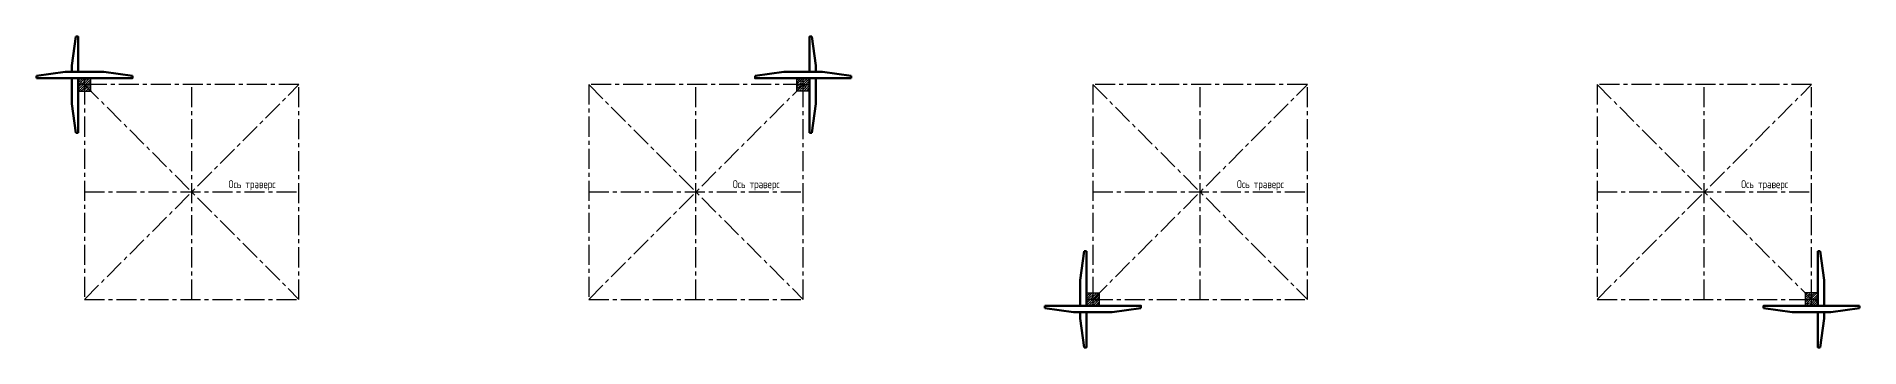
# Model space of a CAD drawing. Header units: millimetres. Extents: x 13371 to 72491, y -203173 to 48018.
# Drawn here: x 15541 to 72491, y -203173 to -193473 of the extents above; entities that cross this region are included whole.
import ezdxf

# ---------------------------------------------------------------- set-up
doc = ezdxf.new("R2010")
doc.units = ezdxf.units.MM
doc.linetypes.add('невидимая', pattern=[0.375, 0.25, -0.125])
doc.linetypes.add('осевая', pattern=[2, 1.25, -0.25, 0.25, -0.25])
doc.layers.add('Непечатаемый', color=252, linetype='невидимая', lineweight=25, plot=False)
for name, color, linetype, lineweight in [('Осевая', 7, 'осевая', 25), ('Основная', 7, 'Continuous', 50), ('Тонкая', 7, 'Continuous', 25)]:
    doc.layers.add(name, color=color, linetype=linetype, lineweight=lineweight)
doc.styles.add('ГОСТ 2.304', font='CS_Gost2304.shx')

msp = doc.modelspace()

# ---------------------------------------------------------------- hatches: boundary and pattern name
at = {"ltscale": 100}
h = msp.add_hatch(dxfattribs=at)
h.set_pattern_fill('БЕТОН И ИЗДЕЛИЯ ИЗ НЕГО', color=256, scale=200, pattern_type=2)
h.set_pattern_definition([(45, (37303.96, 7483.18), (-70.71068, 70.71068), []), (45, (37374.67, 7483.18), (-70.71068, 70.71068), [125, -27, 0, -27])])
h.paths.add_polyline_path([(16841.4, -195173.2), (17241.4, -195173.2), (17241.4, -194773.2), (16841.4, -194773.2)])
h = msp.add_hatch(dxfattribs=at)
h.set_pattern_fill('БЕТОН И ИЗДЕЛИЯ ИЗ НЕГО', color=256, scale=200, pattern_type=2)
h.set_pattern_definition([(45, (53440.65, 7483.18), (-70.71068, 70.71068), []), (45, (53511.36, 7483.18), (-70.71068, 70.71068), [125, -27, 0, -27])])
h.paths.add_polyline_path([(39691.4, -195173.2), (39291.4, -195173.2), (39291.4, -194773.2), (39691.4, -194773.2)])
h = msp.add_hatch(dxfattribs=at)
h.set_pattern_fill('БЕТОН И ИЗДЕЛИЯ ИЗ НЕГО', color=256, scale=200, pattern_type=2)
h.set_pattern_definition([(45, (68803.96, 9730.41), (-70.71068, 70.71068), []), (45, (68874.67, 9730.41), (-70.71068, 70.71068), [125, -27, 0, -27])])
h.paths.add_polyline_path([(48341.4, -201473.2), (48741.4, -201473.2), (48741.4, -201873.2), (48341.4, -201873.2)])
at = {"layer": 'Тонкая', "ltscale": 100}
h = msp.add_hatch(dxfattribs=at)
h.set_pattern_fill('БЕТОН И ИЗДЕЛИЯ ИЗ НЕГО', color=256, scale=200, pattern_type=2)
h.set_pattern_definition([(45, (84940.65, 9730.41), (-70.71068, 70.71068), []), (45, (85011.36, 9730.41), (-70.71068, 70.71068), [125, -27, 0, -27])])
h.paths.add_polyline_path([(71191.4, -201473.2), (70791.4, -201473.2), (70791.4, -201873.2), (71191.4, -201873.2)])

# ---------------------------------------------------------------- linework, layer by layer
at = {"ltscale": 100}
for points in [[(16841.4, -195173.2), (17241.4, -195173.2), (17241.4, -194773.2), (16841.4, -194773.2), (16841.4, -195173.2)], [(39691.4, -195173.2), (39291.4, -195173.2), (39291.4, -194773.2), (39691.4, -194773.2), (39691.4, -195173.2)], [(48341.4, -201473.2), (48741.4, -201473.2), (48741.4, -201873.2), (48341.4, -201873.2), (48341.4, -201473.2)], [(71191.4, -201473.2), (70791.4, -201473.2), (70791.4, -201873.2), (71191.4, -201873.2), (71191.4, -201473.2)]]:
    msp.add_lwpolyline(points, dxfattribs=at)
at = {"layer": 'Непечатаемый', "ltscale": 100}
for p, q in [((17241.4, -194973.2), (16841.4, -194973.2)), ((17041.4, -195173.2), (17041.4, -194773.2)), ((39291.4, -194973.2), (39691.4, -194973.2)), ((39491.4, -195173.2), (39491.4, -194773.2)), ((48541.4, -201473.2), (48541.4, -201873.2)), ((70991.4, -201473.2), (70991.4, -201873.2)), ((48741.4, -201673.2), (48341.4, -201673.2)), ((70791.4, -201673.2), (71191.4, -201673.2))]:
    msp.add_line(p, q, dxfattribs=at)
at = {"layer": 'Осевая', "ltscale": 500}
for p, q in [((17041.4, -201673.2), (23741.4, -194973.2)), ((17041.4, -194973.2), (23741.4, -201673.2)), ((20391.4, -201673.2), (20391.4, -194973.2)), ((32791.4, -201673.2), (39491.4, -194973.2)), ((32791.4, -194973.2), (39491.4, -201673.2)), ((36141.4, -201673.2), (36141.4, -194973.2)), ((48541.4, -201673.2), (55241.4, -194973.2)), ((48541.4, -194973.2), (55241.4, -201673.2)), ((51891.4, -201673.2), (51891.4, -194973.2)), ((64291.4, -201673.2), (70991.4, -194973.2)), ((64291.4, -194973.2), (70991.4, -201673.2)), ((67641.4, -201673.2), (67641.4, -194973.2)), ((17041.4, -198323.2), (23741.4, -198323.2)), ((32791.4, -198323.2), (39491.4, -198323.2)), ((48541.4, -198323.2), (55241.4, -198323.2)), ((64291.4, -198323.2), (70991.4, -198323.2))]:
    msp.add_line(p, q, dxfattribs=at)
for points in [[(17041.4, -201673.2), (23741.4, -201673.2), (23741.4, -194973.2), (17041.4, -194973.2), (17041.4, -201673.2)], [(32791.4, -201673.2), (39491.4, -201673.2), (39491.4, -194973.2), (32791.4, -194973.2), (32791.4, -201673.2)], [(48541.4, -201673.2), (55241.4, -201673.2), (55241.4, -194973.2), (48541.4, -194973.2), (48541.4, -201673.2)], [(64291.4, -201673.2), (70991.4, -201673.2), (70991.4, -194973.2), (64291.4, -194973.2), (64291.4, -201673.2)]]:
    msp.add_lwpolyline(points, dxfattribs=at)
at = {"layer": 'Основная', "ltscale": 100}
for p, q in [((16641.4, -194373.2), (16771.4, -193473.2)), ((39891.4, -194373.2), (39761.4, -193473.2)), ((16441.4, -194573.2), (15541.4, -194703.2)), ((17041.4, -194573.2), (16441.4, -194573.2)), ((16641.4, -194573.2), (16641.4, -194373.2)), ((17041.4, -194573.2), (17641.4, -194573.2)), ((17641.4, -194573.2), (18541.4, -194703.2)), ((38891.4, -194573.2), (37991.4, -194703.2)), ((39491.4, -194573.2), (38891.4, -194573.2)), ((39491.4, -194573.2), (40091.4, -194573.2)), ((39891.4, -194573.2), (39891.4, -194373.2)), ((40091.4, -194573.2), (40991.4, -194703.2)), ((16641.4, -194973.2), (16641.4, -194773.2)), ((16641.4, -194973.2), (16641.4, -195573.2)), ((39891.4, -194973.2), (39891.4, -194773.2)), ((39891.4, -194973.2), (39891.4, -195573.2)), ((16641.4, -195573.2), (16771.4, -196473.2)), ((39891.4, -195573.2), (39761.4, -196473.2)), ((48141.4, -201073.2), (48271.4, -200173.2)), ((71391.4, -201073.2), (71261.4, -200173.2)), ((48141.4, -201673.2), (48141.4, -201073.2)), ((71391.4, -201673.2), (71391.4, -201073.2)), ((47941.4, -202073.2), (47041.4, -201943.2)), ((48541.4, -202073.2), (47941.4, -202073.2)), ((48141.4, -201673.2), (48141.4, -201873.2)), ((48141.4, -202073.2), (48141.4, -202273.2)), ((48541.4, -202073.2), (49141.4, -202073.2)), ((49141.4, -202073.2), (50041.4, -201943.2)), ((70391.4, -202073.2), (69491.4, -201943.2)), ((70991.4, -202073.2), (70391.4, -202073.2)), ((70991.4, -202073.2), (71591.4, -202073.2)), ((71391.4, -201673.2), (71391.4, -201873.2)), ((71391.4, -202073.2), (71391.4, -202273.2)), ((71591.4, -202073.2), (72491.4, -201943.2)), ((48141.4, -202273.2), (48271.4, -203173.2)), ((71391.4, -202273.2), (71261.4, -203173.2))]:
    msp.add_line(p, q, dxfattribs=at)
for points in [[(16841.4, -194573.2), (16841.4, -193473.2), (16771.4, -193473.2)], [(39691.4, -194573.2), (39691.4, -193473.2), (39761.4, -193473.2)], [(15541.4, -194773.2), (18541.4, -194773.2), (18541.4, -194703.2)], [(15541.4, -194773.2), (15541.4, -194703.2)], [(40991.4, -194773.2), (37991.4, -194773.2), (37991.4, -194703.2)], [(40991.4, -194773.2), (40991.4, -194703.2)], [(16841.4, -196473.2), (16841.4, -194773.2)], [(39691.4, -196473.2), (39691.4, -194773.2)], [(16841.4, -196473.2), (16771.4, -196473.2)], [(39691.4, -196473.2), (39761.4, -196473.2)], [(48341.4, -200173.2), (48271.4, -200173.2)], [(48341.4, -200173.2), (48341.4, -201873.2)], [(71191.4, -200173.2), (71191.4, -201873.2)], [(71191.4, -200173.2), (71261.4, -200173.2)], [(47041.4, -201873.2), (50041.4, -201873.2), (50041.4, -201943.2)], [(47041.4, -201873.2), (47041.4, -201943.2)], [(48341.4, -202073.2), (48341.4, -203173.2), (48271.4, -203173.2)], [(72491.4, -201873.2), (69491.4, -201873.2), (69491.4, -201943.2)], [(71191.4, -202073.2), (71191.4, -203173.2), (71261.4, -203173.2)], [(72491.4, -201873.2), (72491.4, -201943.2)]]:
    msp.add_lwpolyline(points, dxfattribs=at)

# ---------------------------------------------------------------- texts
at = {"layer": 'Тонкая', "color": 7, "linetype": 'Continuous', "ltscale": 100, "style": 'ГОСТ 2.304'}
for p in [(21540.6, -198204.1), (37290.6, -198204.1), (53040.6, -198204.1), (68790.6, -198204.1)]:
    msp.add_text('Ось траверс', height=250, dxfattribs=at).set_placement(p)

doc.saveas('drawing.dxf')
